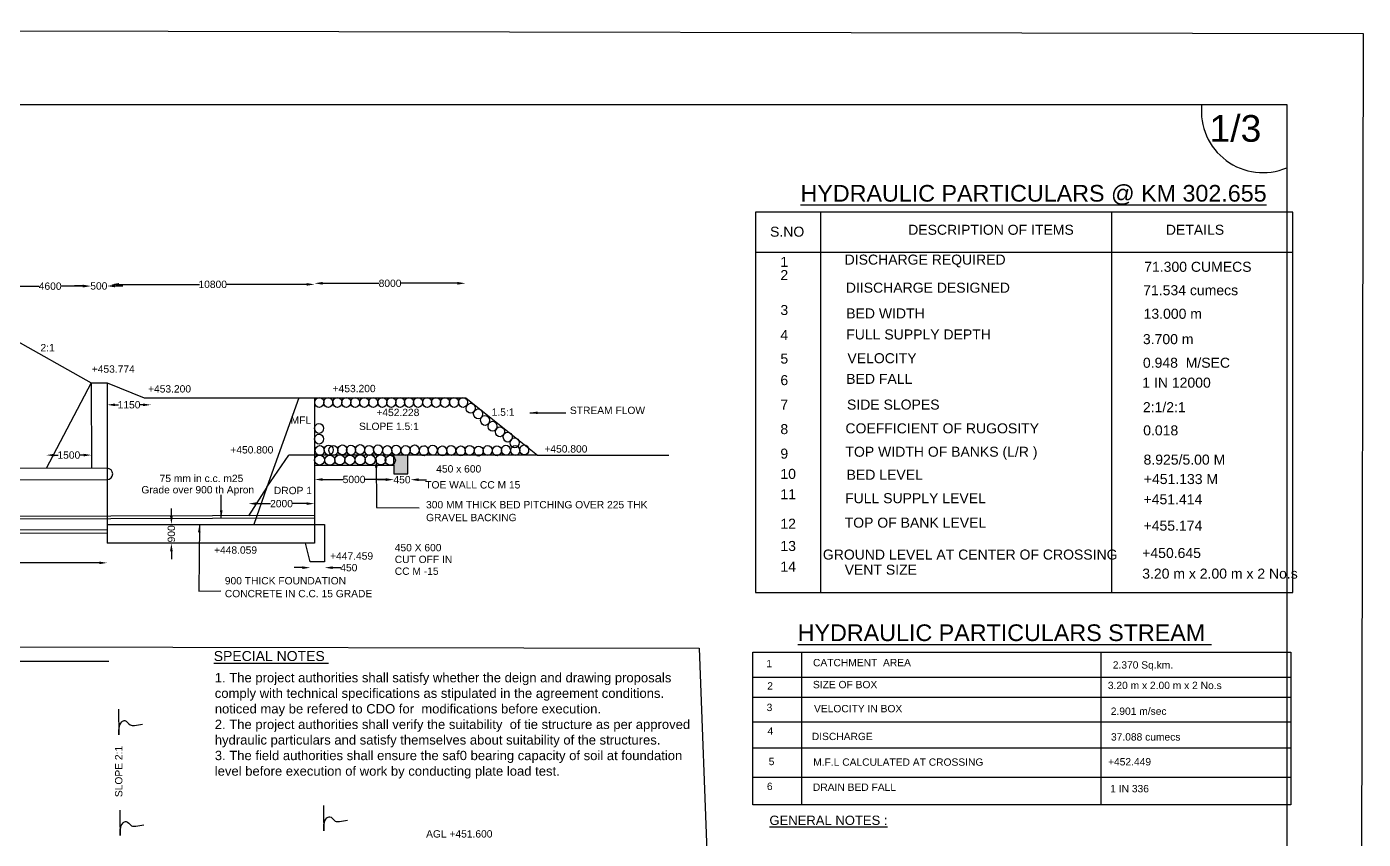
# Model space of a CAD drawing. Header units: millimetres. Extents: x -53233927 to -53208033, y 22136819 to 22151736.
# Drawn here: x -53218057 to -53208033, y 22145644 to 22151736 of the extents above; entities that cross this region are included whole.
import ezdxf

# ---------------------------------------------------------------- set-up
doc = ezdxf.new("R2010")
doc.units = ezdxf.units.MM
doc.header["$MEASUREMENT"] = 0
doc.header["$XCLIPFRAME"] = 0
doc.header["$PDMODE"] = 32
doc.header["$PDSIZE"] = 70
for name, color, linetype in [('DIMENSION', 7, 'Continuous'), ('DIMENSIONS', 7, 'Continuous'), ('DRAWING', 2, 'Continuous'), ('REF', 22, 'Continuous'), ('TEXT', 1, 'Continuous')]:
    doc.layers.add(name, color=color, linetype=linetype)
doc.styles.get("Standard").update_dxf_attribs({"font": 'arial.ttf', "height": 55})
doc.dimstyles.get("Standard").update_dxf_attribs({"dimtxt": 60, "dimasz": 60, "dimexe": 0.18, "dimexo": 0.0625, "dimgap": 0.09, "dimtad": 0, "dimdec": 0, "dimzin": 0, "dimdsep": 46, "dimtxsty": 'Standard', "dimcen": 0.09, "dimse1": 1, "dimse2": 1, "dimadec": 0, "dimazin": 0, "dimtfac": 1, "dimtdec": 0, "dimtofl": 0, "dimtmove": 0, "dimatfit": 3, "dimfxl": 1, "dimtolj": 1, "dimtzin": 0, "dimarcsym": 0})
picture_1 = doc.add_image_def('image1.jpg', size_in_pixel=(7168, 4116))

# ---------------------------------------------------------------- blocks, each defined once
blk = doc.blocks.new('*D63')
at = {"layer": 'Defpoints', "color": 0, "transparency": 16777216}
for p in [(-53218185, 22149782), (-53217577.5, 22149790.5), (-53217577.5, 22149782)]:
    blk.add_point(p, dxfattribs=at)
at = {"layer": 'DIMENSIONS', "color": 0, "lineweight": -2, "transparency": 16777216}
for p, q in [((-53218125, 22149790.5), (-53217964.47779, 22149790.5)), ((-53217637.5, 22149790.5), (-53217798.02221, 22149790.5))]:
    blk.add_line(p, q, dxfattribs=at)
at = {"layer": 'DIMENSIONS', "color": 0, "transparency": 16777216}
for points in [[(-53218125, 22149800.5), (-53218125, 22149780.5), (-53218185, 22149790.5)], [(-53217637.5, 22149800.5), (-53217637.5, 22149780.5), (-53217577.5, 22149790.5)]]:
    blk.add_solid(points, dxfattribs=at)
at = {"layer": 'DIMENSIONS', "color": 0, "transparency": 16777216, "insert": (-53217881.25, 22149790.5), "char_height": 55, "attachment_point": 5}
blk.add_mtext('\\A1;4600', dxfattribs=at)
blk = doc.blocks.new('*D64')
at = {"layer": 'Defpoints', "color": 0, "transparency": 16777216}
for p in [(-53217577.5, 22149790.5), (-53217455, 22149792), (-53217455, 22149792)]:
    blk.add_point(p, dxfattribs=at)
at = {"layer": 'DIMENSIONS', "color": 0, "lineweight": -2, "transparency": 16777216}
for p, q in [((-53217637.5, 22149792), (-53217697.5, 22149792)), ((-53217395, 22149792), (-53217335, 22149792))]:
    blk.add_line(p, q, dxfattribs=at)
at = {"layer": 'DIMENSIONS', "color": 0, "transparency": 16777216}
for points in [[(-53217637.5, 22149802), (-53217637.5, 22149782), (-53217577.5, 22149792)], [(-53217395, 22149802), (-53217395, 22149782), (-53217455, 22149792)]]:
    blk.add_solid(points, dxfattribs=at)
at = {"layer": 'DIMENSIONS', "color": 0, "transparency": 16777216, "insert": (-53217516.25, 22149792), "char_height": 55, "attachment_point": 5}
blk.add_mtext('\\A1;500', dxfattribs=at)
blk = doc.blocks.new('*D65')
at = {"layer": 'Defpoints', "color": 0, "transparency": 16777216}
for p in [(-53217425, 22149797), (-53215898, 22149804), (-53215898, 22149797)]:
    blk.add_point(p, dxfattribs=at)
at = {"layer": 'DIMENSIONS', "color": 0, "lineweight": -2, "transparency": 16777216}
for p, q in [((-53217365, 22149804), (-53216762, 22149804)), ((-53215958, 22149804), (-53216561, 22149804))]:
    blk.add_line(p, q, dxfattribs=at)
at = {"layer": 'DIMENSIONS', "color": 0, "transparency": 16777216}
for points in [[(-53217365, 22149814), (-53217365, 22149794), (-53217425, 22149804)], [(-53215958, 22149814), (-53215958, 22149794), (-53215898, 22149804)]]:
    blk.add_solid(points, dxfattribs=at)
at = {"layer": 'DIMENSIONS', "color": 0, "transparency": 16777216, "insert": (-53216662, 22149804), "char_height": 55, "attachment_point": 5}
blk.add_mtext('\\A1;10800', dxfattribs=at)
blk = doc.blocks.new('*D66')
at = {"layer": 'Defpoints', "color": 0, "transparency": 16777216}
for p in [(-53215898, 22149804), (-53214767, 22149812), (-53214767, 22149804)]:
    blk.add_point(p, dxfattribs=at)
at = {"layer": 'DIMENSIONS', "color": 0, "lineweight": -2, "transparency": 16777216}
for p, q in [((-53215838, 22149812), (-53215415, 22149812)), ((-53214827, 22149812), (-53215250, 22149812))]:
    blk.add_line(p, q, dxfattribs=at)
at = {"layer": 'DIMENSIONS', "color": 0, "transparency": 16777216}
for points in [[(-53215838, 22149822), (-53215838, 22149802), (-53215898, 22149812)], [(-53214827, 22149822), (-53214827, 22149802), (-53214767, 22149812)]]:
    blk.add_solid(points, dxfattribs=at)
at = {"layer": 'DIMENSIONS', "color": 0, "transparency": 16777216, "insert": (-53215332, 22149812), "char_height": 55, "attachment_point": 5}
blk.add_mtext('\\A1;8000', dxfattribs=at)
blk = doc.blocks.new('*D73')
at = {"layer": 'Defpoints', "color": 0, "transparency": 16777216}
for p in [(-53217571, 22148524), (-53217910, 22148424), (-53217571, 22148425)]:
    blk.add_point(p, dxfattribs=at)
at = {"layer": 'DIMENSIONS', "color": 0, "lineweight": -2, "transparency": 16777216}
for p, q in [((-53217850, 22148524), (-53217820, 22148524)), ((-53217631, 22148524), (-53217661, 22148524))]:
    blk.add_line(p, q, dxfattribs=at)
at = {"layer": 'DIMENSIONS', "color": 0, "transparency": 16777216}
for points in [[(-53217850, 22148534), (-53217850, 22148514), (-53217910, 22148524)], [(-53217631, 22148534), (-53217631, 22148514), (-53217571, 22148524)]]:
    blk.add_solid(points, dxfattribs=at)
at = {"layer": 'DIMENSIONS', "color": 0, "transparency": 16777216, "insert": (-53217741, 22148524), "char_height": 55, "attachment_point": 5}
blk.add_mtext('\\A1;1500', dxfattribs=at)
blk = doc.blocks.new('*D74')
at = {"layer": 'Defpoints', "color": 0, "transparency": 16777216}
for p in [(-53217454, 22148901), (-53217454, 22148888), (-53217125, 22148902.5)]:
    blk.add_point(p, dxfattribs=at)
at = {"layer": 'DIMENSIONS', "color": 0, "lineweight": -2, "transparency": 16777216}
for p, q in [((-53217394, 22148901), (-53217369.03236, 22148901)), ((-53217185, 22148901), (-53217209.96764, 22148901))]:
    blk.add_line(p, q, dxfattribs=at)
at = {"layer": 'DIMENSIONS', "color": 0, "transparency": 16777216}
for points in [[(-53217394, 22148911), (-53217394, 22148891), (-53217454, 22148901)], [(-53217185, 22148911), (-53217185, 22148891), (-53217125, 22148901)]]:
    blk.add_solid(points, dxfattribs=at)
at = {"layer": 'DIMENSIONS', "color": 0, "transparency": 16777216, "insert": (-53217289.5, 22148901), "char_height": 55, "attachment_point": 5}
blk.add_mtext('\\A1;1150', dxfattribs=at)
blk = doc.blocks.new('*D75')
at = {"layer": 'Defpoints', "color": 0, "transparency": 16777216}
for p in [(-53215898, 22148341), (-53215898, 22148319), (-53215306, 22148319)]:
    blk.add_point(p, dxfattribs=at)
at = {"layer": 'DIMENSIONS', "color": 0, "lineweight": -2, "transparency": 16777216}
for p, q in [((-53215838, 22148341), (-53215684, 22148341)), ((-53215366, 22148341), (-53215520, 22148341))]:
    blk.add_line(p, q, dxfattribs=at)
at = {"layer": 'DIMENSIONS', "color": 0, "transparency": 16777216}
for points in [[(-53215838, 22148351), (-53215838, 22148331), (-53215898, 22148341)], [(-53215366, 22148351), (-53215366, 22148331), (-53215306, 22148341)]]:
    blk.add_solid(points, dxfattribs=at)
at = {"layer": 'DIMENSIONS', "color": 0, "transparency": 16777216, "insert": (-53215602, 22148341), "char_height": 55, "attachment_point": 5}
blk.add_mtext('\\A1;5000', dxfattribs=at)
blk = doc.blocks.new('*D76')
at = {"layer": 'Defpoints', "color": 0, "transparency": 16777216}
for p in [(-53215306, 22148341), (-53215178.5, 22148341), (-53215178.5, 22148339.5)]:
    blk.add_point(p, dxfattribs=at)
at = {"layer": 'DIMENSIONS', "color": 0, "lineweight": -2, "transparency": 16777216}
for p, q in [((-53215366, 22148339.5), (-53215426, 22148339.5)), ((-53215118.5, 22148339.5), (-53215058.5, 22148339.5))]:
    blk.add_line(p, q, dxfattribs=at)
at = {"layer": 'DIMENSIONS', "color": 0, "transparency": 16777216}
for points in [[(-53215366, 22148349.5), (-53215366, 22148329.5), (-53215306, 22148339.5)], [(-53215118.5, 22148349.5), (-53215118.5, 22148329.5), (-53215178.5, 22148339.5)]]:
    blk.add_solid(points, dxfattribs=at)
at = {"layer": 'DIMENSIONS', "color": 0, "transparency": 16777216, "insert": (-53215242.25, 22148339.5), "char_height": 55, "attachment_point": 5}
blk.add_mtext('\\A1;450', dxfattribs=at)
blk = doc.blocks.new('*D77')
at = {"layer": 'Defpoints', "color": 0, "transparency": 16777216}
for p in [(-53216393, 22148160), (-53216393, 22148068), (-53215898, 22148070)]:
    blk.add_point(p, dxfattribs=at)
at = {"layer": 'DIMENSIONS', "color": 0, "lineweight": -2, "transparency": 16777216}
for p, q in [((-53216333, 22148160), (-53216228, 22148160)), ((-53215958, 22148160), (-53216063, 22148160))]:
    blk.add_line(p, q, dxfattribs=at)
at = {"layer": 'DIMENSIONS', "color": 0, "transparency": 16777216}
for points in [[(-53216333, 22148170), (-53216333, 22148150), (-53216393, 22148160)], [(-53215958, 22148170), (-53215958, 22148150), (-53215898, 22148160)]]:
    blk.add_solid(points, dxfattribs=at)
at = {"layer": 'DIMENSIONS', "color": 0, "transparency": 16777216, "insert": (-53216146, 22148160), "char_height": 55, "attachment_point": 5}
blk.add_mtext('\\A1;2000', dxfattribs=at)
blk = doc.blocks.new('*D78')
at = {"layer": 'Defpoints', "color": 0, "transparency": 16777216}
for p in [(-53217004.5, 22148004.5), (-53216972, 22148004.5), (-53217004.5, 22147863)]:
    blk.add_point(p, dxfattribs=at)
at = {"layer": 'DIMENSIONS', "color": 0, "lineweight": -2, "transparency": 16777216}
for p, q in [((-53216972, 22148064.5), (-53216972, 22148124.5)), ((-53216972, 22147803), (-53216972, 22147743))]:
    blk.add_line(p, q, dxfattribs=at)
at = {"layer": 'DIMENSIONS', "color": 0, "transparency": 16777216}
for points in [[(-53216982, 22148064.5), (-53216962, 22148064.5), (-53216972, 22148004.5)], [(-53216982, 22147803), (-53216962, 22147803), (-53216972, 22147863)]]:
    blk.add_solid(points, dxfattribs=at)
at = {"layer": 'DIMENSIONS', "color": 0, "transparency": 16777216, "insert": (-53216972, 22147933.75), "char_height": 55, "attachment_point": 5, "rotation": 90}
blk.add_mtext('\\A1;900', dxfattribs=at)
blk = doc.blocks.new('*D79')
at = {"layer": 'Defpoints', "color": 0, "transparency": 16777216}
for p in [(-53215930, 22147723), (-53215822, 22147723), (-53215822, 22147680)]:
    blk.add_point(p, dxfattribs=at)
at = {"layer": 'DIMENSIONS', "color": 0, "lineweight": -2, "transparency": 16777216}
for p, q in [((-53215990, 22147680), (-53216050, 22147680)), ((-53215762, 22147680), (-53215702, 22147680))]:
    blk.add_line(p, q, dxfattribs=at)
at = {"layer": 'DIMENSIONS', "color": 0, "transparency": 16777216}
for points in [[(-53215990, 22147690), (-53215990, 22147670), (-53215930, 22147680)], [(-53215762, 22147690), (-53215762, 22147670), (-53215822, 22147680)]]:
    blk.add_solid(points, dxfattribs=at)
at = {"layer": 'DIMENSIONS', "color": 0, "transparency": 16777216, "insert": (-53215641, 22147680), "char_height": 55, "attachment_point": 5}
blk.add_mtext('\\A1;450', dxfattribs=at)
blk = doc.blocks.new('*D97')
at = {"layer": 'Defpoints', "color": 0, "transparency": 16777216}
for p in [(-53227751, 22147716), (-53227751, 22147646), (-53217453, 22147643)]:
    blk.add_point(p, dxfattribs=at)
at = {"layer": 'DIMENSIONS', "color": 0, "lineweight": -2, "transparency": 16777216}
for p, q in [((-53227691, 22147716), (-53222706, 22147716)), ((-53217513, 22147716), (-53222498, 22147716))]:
    blk.add_line(p, q, dxfattribs=at)
at = {"layer": 'DIMENSIONS', "color": 0, "transparency": 16777216}
for points in [[(-53227691, 22147726), (-53227691, 22147706), (-53227751, 22147716)], [(-53217513, 22147726), (-53217513, 22147706), (-53217453, 22147716)]]:
    blk.add_solid(points, dxfattribs=at)
at = {"layer": 'DIMENSIONS', "color": 0, "transparency": 16777216, "insert": (-53222602, 22147716), "char_height": 55, "attachment_point": 5}
blk.add_mtext('\\A1;55525', dxfattribs=at)

msp = doc.modelspace()

# ---------------------------------------------------------------- hatches: boundary and pattern name
at = {"layer": 'DIMENSION'}
h = msp.add_hatch(dxfattribs=at)
h.set_pattern_fill('AR-CONC', color=0)
h.set_pattern_definition([(50, (0, 0), (7.172601826, -0.6275213498), [0.75, -8.25]), (355, (0, 0), (-1.3875133361, 7.521921337), [0.6, -6.6]), (100.45144446, (0.598, -0.052), (5.7850884673, 6.8943999097), [0.63740192, -7.01142112]), (46.1842, (0, 2), (10.6724133067, -1.6551928079), [1.125, -12.375]), (96.63563549, (0.889, 1.862), (9.3466194567, 9.7411860077), [0.95610342, -10.5171376]), (351.18416399, (0, 2), (9.3466194505, 9.7411860027), [0.9, -9.90000001]), (21, (1, 1.5), (5.9690705212, -4.02618890665), [0.75, -8.25]), (326, (1, 1.5), (2.4331533192, 7.2515004505), [0.6, -6.6]), (71.45144474, (1.4974, 1.1645), (8.4022237673, 3.2253115281), [0.6374019, -7.01142112]), (37.5, (0, 0), (0.12159855317, 3.32893853831), [0, -6.52, 0, -6.7, 0, -6.625]), (7.5, (0, 0), (2.63069537442, 3.94411711882), [0, -3.82, 0, -6.37, 0, -2.525]), (327.5, (-2.23, 0), (5.33822436172, -0.22554871734), [0, -2.5, 0, -7.8, 0, -10.35]), (317.5, (-3.23, 0), (5.83186169342, 1.00104982332), [0, -3.25, 0, -5.18, 0, -7.35])])
edge = h.paths.add_edge_path()
edge.add_line((-53215199.5, 22148524.5), (-53215201, 22148524.5))
edge.add_ellipse((-53215215, 22148558.8), major_axis=(1.4, -37.5), ratio=0.8923502, start_angle=333.85144, end_angle=382.33446, ccw=False)
edge.add_line((-53215228.5, 22148524.5), (-53215281.4, 22148524.5))
edge.add_ellipse((-53215286, 22148561.8), major_axis=(1.4, -37.5), ratio=0.8923502, start_angle=350.7016, end_angle=365.4843, ccw=False)
edge.add_line((-53215287.2, 22148524.2), (-53215303.5, 22148524.2))
edge.add_line((-53215303.5, 22148524.2), (-53215303.5, 22148511.9))
edge.add_ellipse((-53215330, 22148485), major_axis=(-38, 0), ratio=0.9868421, start_angle=134.21625, end_angle=225.78375, ccw=False)
edge.add_line((-53215303.5, 22148458.1), (-53215303.5, 22148448.5))
edge.add_line((-53215303.5, 22148448.5), (-53215303.5, 22148383.5))
edge.add_line((-53215303.5, 22148383.5), (-53215199.5, 22148383.5))
edge.add_line((-53215199.5, 22148383.5), (-53215199.5, 22148524.5))

# ---------------------------------------------------------------- linework, layer by layer
at = {"layer": 'DIMENSION', "color": 0}
for points in [[(-53208607, 22137171), (-53233735, 22137171), (-53233735, 22151151.5), (-53208607, 22151151.5)], [(-53212610.5, 22147046.5), (-53208575.5, 22147046.5), (-53208575.5, 22145903), (-53212610.5, 22145903)]]:
    msp.add_lwpolyline(points, close=True, dxfattribs=at)
for points in [[(-53212245, 22147046.5), (-53212245, 22145903)], [(-53210001.5, 22147046.5), (-53210001.5, 22145903)], [(-53212610.5, 22146860), (-53208575.5, 22146860)], [(-53212610.5, 22146710), (-53208575.5, 22146710)], [(-53212610.5, 22146523.5), (-53208575.5, 22146523.5)], [(-53212610.5, 22146330), (-53208575.5, 22146330)], [(-53212610.5, 22146109), (-53208575.5, 22146109)]]:
    msp.add_lwpolyline(points, dxfattribs=at)
msp.add_arc((-53208785.4, 22151103.8), 462.1, 174.07344, 292.70579, dxfattribs=at)
for centre, major_axis, ratio in [((-53215862.5, 22148919.2), (1.4, -37.5), 0.8923502), ((-53215795.5, 22148919.2), (1.4, -37.5), 0.8923502), ((-53215727, 22148919.2), (1.4, -37.5), 0.8923502), ((-53215660, 22148919.2), (1.4, -37.5), 0.8923502), ((-53215593.5, 22148919.2), (1.4, -37.5), 0.8923502), ((-53215525, 22148919.2), (1.4, -37.5), 0.8923502), ((-53215458, 22148919.2), (1.4, -37.5), 0.8923502), ((-53215389.5, 22148919.2), (1.4, -37.5), 0.8923502), ((-53215322.5, 22148919.2), (1.4, -37.5), 0.8923502), ((-53215256, 22148919.2), (1.4, -37.5), 0.8923502), ((-53215189, 22148919.2), (1.4, -37.5), 0.8923502), ((-53215122, 22148919.2), (1.4, -37.5), 0.8923502), ((-53215053.5, 22148919.2), (1.4, -37.5), 0.8923502), ((-53214986.5, 22148919.2), (1.4, -37.5), 0.8923502), ((-53214920, 22148919.2), (1.4, -37.5), 0.8923502), ((-53214851.5, 22148919.2), (1.4, -37.5), 0.8923502), ((-53214784.5, 22148919.2), (1.4, -37.5), 0.8923502), ((-53214727.5, 22148875.2), (1.4, -37.5), 0.8923502), ((-53214671.5, 22148832.8), (1.4, -37.5), 0.8923502), ((-53214619, 22148783.8), (1.4, -37.5), 0.8923502), ((-53215864, 22148723.8), (1.4, -37.5), 0.8923502), ((-53214563.5, 22148739.8), (1.4, -37.5), 0.8923502), ((-53214507.5, 22148699.2), (1.4, -37.5), 0.8923502), ((-53215864, 22148643.8), (1.4, -37.5), 0.8923502), ((-53214449.5, 22148659.2), (1.4, -37.5), 0.8923502), ((-53214397.5, 22148616.2), (1.4, -37.5), 0.8923502), ((-53215860.5, 22148487), (-38, 0), 0.9868421), ((-53215859, 22148557.8), (1.4, -37.5), 0.8923502), ((-53215792, 22148561.8), (1.4, -37.5), 0.8923502), ((-53215784, 22148485.5), (-38, 0), 0.9868421), ((-53215757, 22148558.8), (1.4, -37.5), 0.8923502), ((-53215708.5, 22148488), (-38, 0), 0.9868421), ((-53215690, 22148562.8), (1.4, -37.5), 0.8923502), ((-53215633, 22148487), (-38, 0), 0.9868421), ((-53215624.5, 22148561.2), (1.4, -37.5), 0.8923502), ((-53215556.5, 22148488.5), (-38, 0), 0.9868421), ((-53215557.5, 22148565.2), (1.4, -37.5), 0.8923502), ((-53215488.5, 22148559.2), (1.4, -37.5), 0.8923502), ((-53215480.5, 22148488), (-38, 0), 0.9868421), ((-53215421.5, 22148563.2), (1.4, -37.5), 0.8923502), ((-53215401.5, 22148488.5), (-38, 0), 0.9868421), ((-53215353, 22148557.8), (1.4, -37.5), 0.8923502), ((-53215330, 22148485), (-38, 0), 0.9868421), ((-53215286, 22148561.8), (1.4, -37.5), 0.8923502), ((-53215215, 22148558.8), (1.4, -37.5), 0.8923502), ((-53215148, 22148562.8), (1.4, -37.5), 0.8923502), ((-53215078.5, 22148557.2), (1.4, -37.5), 0.8923502), ((-53215011.5, 22148561.2), (1.4, -37.5), 0.8923502), ((-53214940.5, 22148555.2), (1.4, -37.5), 0.8923502), ((-53214873.5, 22148559.2), (1.4, -37.5), 0.8923502), ((-53214802, 22148555.2), (1.4, -37.5), 0.8923502), ((-53214735, 22148559.2), (1.4, -37.5), 0.8923502), ((-53214667, 22148554.2), (1.4, -37.5), 0.8923502), ((-53214600, 22148558.2), (1.4, -37.5), 0.8923502), ((-53214530, 22148556.8), (1.4, -37.5), 0.8923502), ((-53214463, 22148560.8), (1.4, -37.5), 0.8923502), ((-53214393, 22148558.8), (1.4, -37.5), 0.8923502), ((-53214326, 22148562.8), (1.4, -37.5), 0.8923502)]:
    msp.add_ellipse(centre, major_axis=major_axis, ratio=ratio, dxfattribs=at)
for points in [[(-53217368.9, 22146618.4), (-53217366.4, 22146432.9), (-53217342.9, 22146523.9), (-53217321.4, 22146533.4), (-53217281.4, 22146500.9), (-53217248.9, 22146497.4), (-53217188.9, 22146507.4)], [(-53217359.4, 22145862.4), (-53217356.9, 22145676.9), (-53217333.4, 22145767.9), (-53217311.9, 22145777.4), (-53217271.9, 22145744.9), (-53217239.4, 22145741.4), (-53217179.4, 22145751.4)], [(-53215831.9, 22145897.9), (-53215829.4, 22145712.4), (-53215805.9, 22145803.4), (-53215784.4, 22145812.9), (-53215744.4, 22145780.4), (-53215711.9, 22145776.9), (-53215651.9, 22145786.9)]]:
    msp.add_spline(points, degree=3, dxfattribs=at)
at = {"layer": 'DRAWING', "color": 0}
for points in [[(-53229960, 22147943.5), (-53227763.5, 22147943.5), (-53227763.5, 22148961), (-53227644.5, 22148961), (-53226586, 22149432), (-53225369.5, 22149432), (-53225175, 22149557.5), (-53224949.5, 22149557.5), (-53224704.5, 22149419.5), (-53223234.5, 22148432.5), (-53220818, 22148432.5), (-53219356.5, 22149414.5), (-53219100, 22149541.5), (-53218880, 22149541.5), (-53218693, 22149411.5), (-53218186, 22149411.5), (-53217573.5, 22149065), (-53217453.5, 22149065), (-53217175, 22148952.5), (-53214764.5, 22148952.5), (-53214225, 22148524.5), (-53213241.5, 22148524.5)], [(-53217573, 22149064.7), (-53217910, 22148424.2)], [(-53217573, 22149065), (-53217571.2, 22148425.2)], [(-53217454, 22149065), (-53217454, 22147863)], [(-53215898, 22148952.5), (-53215898, 22147863), (-53217454, 22147863)], [(-53216015.5, 22148952.5), (-53216255, 22148283.5), (-53216090.5, 22148524.5)], [(-53214225, 22148524.5), (-53215898, 22148524.5), (-53216090.5, 22148524.5)], [(-53215898, 22148448.5), (-53215303.5, 22148448.5), (-53215303.5, 22148524.5)], [(-53215303.5, 22148448.5), (-53215303.5, 22148383.5), (-53215199.5, 22148383.5), (-53215199.5, 22148524.5)], [(-53216255, 22148283.5), (-53216393.5, 22148068.4)], [(-53216255, 22148283.5), (-53216354, 22148004.5)], [(-53215898, 22148070), (-53222014, 22148050.5)], [(-53215898, 22148051), (-53222014, 22148031.5)], [(-53217454, 22147962.5), (-53222014, 22147948)], [(-53217454, 22147938), (-53222014, 22147923.5)], [(-53217454, 22148004.5), (-53215898, 22148004.5)], [(-53215898, 22148004.5), (-53215822.5, 22148004.5), (-53215822.5, 22147723), (-53215930.5, 22147723), (-53215965.5, 22147863)], [(-53226570.7, 22146986.5), (-53225318.2, 22146986.5), (-53225285.2, 22147044), (-53225285.2, 22146922), (-53225250.7, 22146979.5), (-53220054.2, 22146979.5), (-53220028.7, 22147033.5), (-53220028.7, 22146911.5), (-53220004.7, 22146979.5), (-53217441.2, 22146979.5)]]:
    msp.add_lwpolyline(points, dxfattribs=at)
msp.add_lwpolyline([(-53224935.5, 22149434), (-53224935.5, 22149398.5), (-53224709.5, 22149398.5), (-53223245.5, 22148409), (-53227763.5, 22148430, 1.0046589), (-53227763.5, 22148346), (-53220452, 22148332), (-53217454, 22148340.5, 0.9971688), (-53217454, 22148425.5), (-53223245.5, 22148409)], format="xyb", dxfattribs=at)
at = {"layer": 'TEXT', "color": 0}
msp.add_lwpolyline([(-53208562.3, 22150345.5), (-53212590.5, 22150345.5), (-53212590.5, 22147494.5), (-53208562.3, 22147494.5)], close=True, dxfattribs=at)
for points in [[(-53212101.6, 22147494.5), (-53212101.6, 22150345.5)], [(-53209921.2, 22150345.5), (-53209921.2, 22147494.5)], [(-53212590.5, 22150045.3), (-53208562.3, 22150045.3)]]:
    msp.add_lwpolyline(points, dxfattribs=at)

# ---------------------------------------------------------------- texts
at = {"layer": 'DIMENSION', "color": 0}
for s, height, p in [('1/3', 200, (-53209186, 22150873.5)), ('%%UHYDRAULIC PARTICULARS @ KM 302.655', 125, (-53212253.5, 22150424.5)), ('MFL ', 55, (-53216077.9, 22148759.1)), ('%%UHYDRAULIC PARTICULARS STREAM ', 125, (-53212274.7, 22147129.8)), ('%%USPECIAL NOTES ', 75, (-53216654.4, 22146980)), ('1', 55, (-53212509.8, 22146933.9)), ('CATCHMENT  AREA ', 55, (-53212159.8, 22146940.6)), ('2.370 Sq.km.', 55, (-53209911.6, 22146923.2)), ('2', 55, (-53212503.3, 22146766)), ('SIZE OF BOX ', 55, (-53212160.4, 22146776)), ('3.20 m x 2.00 m x 2 No.s ', 55, (-53209948.6, 22146769.7)), ('3', 55, (-53212507.7, 22146604.7)), ('VELOCITY IN BOX ', 55, (-53212152.2, 22146595.6)), ('2.901 m/sec', 55, (-53209926.7, 22146576.4)), ('4', 55, (-53212501.1, 22146428.1)), ('DISCHARGE ', 55, (-53212168.7, 22146387.2)), ('37.088 cumecs ', 55, (-53209925.3, 22146383.7)), ('5', 55, (-53212492.4, 22146199.2)), ('M.F.L CALCULATED AT CROSSING ', 55, (-53212158.3, 22146194.8)), ('+452.449', 55, (-53209947.2, 22146197.2)), ('6', 55, (-53212505.5, 22146012.8)), ('DRAIN BED FALL ', 55, (-53212160.5, 22146006.7)), ('1 IN 336', 55, (-53209930.8, 22145995.7)), ('%%UGENERAL NOTES :', 70, (-53212486.7, 22145750.8))]:
    msp.add_text(s, height=height, dxfattribs=at).set_placement(p)
at = {"layer": 'DIMENSION', "color": 0, "insert": (-53216646.5, 22146890.3), "char_height": 70, "width": 3593.947, "attachment_point": 1}
msp.add_mtext('1. The project authorities shall satisfy whether the deign and drawing proposals  comply with technical specifications as stipulated in the agreement conditions.  noticed may be refered to CDO for  modifications before execution. \\P2. The project authorities shall verify the suitability  of tie structure as per approved hydraulic particulars and satisfy themselves about suitability of the structures. \\P3. The field authorities shall ensure the saf0 bearing capacity of soil at foundation level before execution of work by conducting plate load test. ', dxfattribs=at)
at = {"layer": 'TEXT', "color": 0}
for s, height, p in [('S.NO', 75.13, (-53212482, 22150161.5)), ('DESCRIPTION OF ITEMS ', 75.134, (-53211446, 22150175.9)), ('DETAILS ', 75.13, (-53209513.6, 22150175.9)), ('DISCHARGE REQUIRED ', 75.134, (-53211922.4, 22149952.2)), ('1', 75.1, (-53212404.4, 22149935.3)), ('71.300 CUMECS ', 75.134, (-53209675.8, 22149898.2)), ('2', 75.1, (-53212404.4, 22149836.1)), ('DIISCHARGE DESIGNED ', 75.134, (-53211913.6, 22149741.7)), ('71.534 cumecs', 75.134, (-53209683.3, 22149722.8)), ('3', 75.1, (-53212404.4, 22149574.3)), ('BED WIDTH ', 75.13, (-53211910.7, 22149548.8)), ('13.000 m', 75.13, (-53209680.4, 22149546.2)), ('4', 75.1, (-53212404.4, 22149387.6)), ('FULL SUPPLY DEPTH', 75.134, (-53211910.7, 22149391.1)), ('3.700 m', 75.13, (-53209685.5, 22149356)), ('2:1', 55, (-53217953.7, 22149302.1)), ('5', 75.1, (-53212404.4, 22149210.2)), ('VELOCITY', 75.13, (-53211901.9, 22149212.9)), ('0.948  M/SEC', 75.134, (-53209685.5, 22149178.9)), ('+453.774', 55, (-53217569.1, 22149141.7)), ('6', 75.1, (-53212404.4, 22149048.5)), ('BED FALL', 75.13, (-53211910.7, 22149058.1)), ('+453.200', 55, (-53217147.1, 22148993.1)), ('+453.200', 55, (-53215762.8, 22148995.7)), ('1 IN 12000', 75.13, (-53209690.2, 22149029.8)), ('7', 75.1, (-53212404.4, 22148864.9)), ('SIDE SLOPES', 75.134, (-53211904.8, 22148865.2)), ('2:1/2:1', 75.13, (-53209685.5, 22148845.8)), ('+452.228', 55, (-53215434.7, 22148816.4)), ('1.5:1', 55, (-53214569.8, 22148818.7)), ('STREAM FLOW', 55, (-53213983, 22148832.1)), ('SLOPE 1.5:1', 55, (-53215565, 22148712)), ('8', 75.1, (-53212404.4, 22148681.3)), ('COEFFICIENT OF RUGOSITY', 75.134, (-53211916.6, 22148687)), ('0.018', 75.13, (-53209683.2, 22148672)), ('+450.800', 55, (-53216529.9, 22148536.1)), ('+450.800', 55, (-53214174.5, 22148543)), ('9', 75.1, (-53212404.4, 22148497.7)), ('TOP WIDTH OF BANKS (L/R ) ', 75.134, (-53211916.6, 22148511.7)), ('8.925/5.00 M', 75.134, (-53209680.8, 22148452.5)), ('450 x 600', 55, (-53214985.6, 22148393.3)), ('10', 75.13, (-53212404.4, 22148345.4)), ('BED LEVEL ', 75.13, (-53211907.8, 22148339.3)), ('75 mm in c.c. m25', 55, (-53217060.2, 22148321.9)), ('TOE WALL CC M 15 ', 55, (-53215067.9, 22148273.7)), ('+451.133 M', 75.13, (-53209678.9, 22148306.9)), ('Grade over 900 th Apron', 55, (-53217197.2, 22148236.7)), ('DROP 1', 55, (-53216203.5, 22148231.1)), ('11', 75.13, (-53212404.4, 22148193.1)), ('FULL SUPPLY LEVEL ', 75.134, (-53211919.5, 22148163.4)), ('+451.414', 75.13, (-53209680.8, 22148155.2)), ('300 MM THICK BED PITCHING OVER 225 THK', 55, (-53215061.9, 22148124.7)), ('GRAVEL BACKING', 55, (-53215061.9, 22148028.4)), ('12', 75.13, (-53212404.4, 22147971.9)), ('TOP OF BANK LEVEL', 75.134, (-53211922.4, 22147979.9)), ('+455.174', 75.13, (-53209680.8, 22147957)), ('+448.059', 55, (-53216652.1, 22147784.6)), ('450 X 600', 55, (-53215296.7, 22147803)), ('13', 75.13, (-53212404.4, 22147805.1)), ('GROUND LEVEL AT CENTER OF CROSSING ', 75.134, (-53212086, 22147740.7)), ('+450.645', 75.13, (-53209690.8, 22147752.5)), ('+447.459', 55, (-53215781.8, 22147740.1)), ('CUT OFF IN ', 55, (-53215296.7, 22147714.6)), ('14', 75.13, (-53212404.4, 22147650.5)), ('CC M -15', 55, (-53215296.7, 22147626.2)), ('VENT SIZE ', 75.13, (-53211922.4, 22147627.4)), ('3.20 m x 2.00 m x 2 No.s', 75.134, (-53209690.8, 22147597.9)), ('900 THICK FOUNDATION', 55, (-53216571.2, 22147554.5)), ('CONCRETE IN C.C. 15 GRADE', 55, (-53216571.2, 22147458.1)), ('AGL +451.600 ', 55, (-53215061.6, 22145656.5))]:
    msp.add_text(s, height=height, dxfattribs=at).set_placement(p)
msp.add_text('SLOPE 2:1', height=55, rotation=90, dxfattribs=at).set_placement((-53217339.6, 22145959.5))

# ---------------------------------------------------------------- dimensions: what is measured, and where the dimension line sits
at = {"layer": 'DIMENSIONS', "color": 0}
for base, p1, p2, text, picture, middle in [((-53217577.5, 22149790.5), (-53218185, 22149782), (-53217577.5, 22149782), '4600', '*D63', (-53217881.2, 22149790.5)), ((-53217455, 22149792), (-53217577.5, 22149790.5), (-53217455, 22149792), '500', '*D64', (-53217516.2, 22149792)), ((-53215898, 22149804), (-53217425, 22149797), (-53215898, 22149797), '10800', '*D65', (-53216661.5, 22149804)), ((-53214767, 22149812), (-53215898, 22149804), (-53214767, 22149804), '8000', '*D66', (-53215332.5, 22149812)), ((-53217454, 22148901), (-53217125, 22148902.5), (-53217454, 22148888), '1150', '*D74', (-53217289.5, 22148901)), ((-53217571.2, 22148524), (-53217910, 22148424.2), (-53217571.2, 22148425.2), '1500', '*D73', (-53217740.6, 22148524)), ((-53215898, 22148341), (-53215306, 22148319), (-53215898, 22148319), '5000', '*D75', (-53215602, 22148341)), ((-53215178.5, 22148339.5), (-53215306, 22148341), (-53215178.5, 22148341), '450', '*D76', (-53215242.2, 22148339.5)), ((-53216393.5, 22148160.5), (-53215898, 22148070), (-53216393.5, 22148068.4), '2000', '*D77', (-53216145.7, 22148160.5)), ((-53227751, 22147716), (-53217453, 22147643), (-53227751, 22147646), '55525', '*D97', (-53222602, 22147716)), ((-53215822.5, 22147680), (-53215930.5, 22147723), (-53215822.5, 22147723), '450', '*D79', (-53215640.6, 22147680))]:
    dim = msp.add_linear_dim(base=base, p1=p1, p2=p2, text=text, dimstyle='Standard', dxfattribs=at)
    dim.commit()
    dim.dimension.update_dxf_attribs({"geometry": picture, "text_midpoint": middle})
dim = msp.add_linear_dim(base=(-53216972, 22148004.5), p1=(-53217004.5, 22147863), p2=(-53217004.5, 22148004.5), angle=90, text='900', dimstyle='Standard', dxfattribs=at)
dim.commit()
dim.dimension.update_dxf_attribs({"geometry": '*D78', "text_midpoint": (-53216972, 22147933.8)})

# ---------------------------------------------------------------- pictures from other files: only their frames are drawn
at = {"layer": 'REF', "color": 0}
image = msp.add_image(picture_1, insert=(-53233926.9, 22136883.6), size_in_units=(25865, 14852.1), rotation=-0.11194, dxfattribs=dict(at, brightness=40, fade=30))
image.dxf.flags = 7
image = msp.add_image(picture_1, insert=(-53233926.9, 22136883.6), size_in_units=(25865, 14852.1), rotation=-0.17428, dxfattribs=dict(at, brightness=40, fade=30))
image.set_boundary_path([(-0.5, 1252.77), (3105.754, 1275.713), (5786.453, 1272.963), (5845.33, 2680.065), (5845.33, 4115.5), (-0.5, 4115.5), (-0.5, 1252.77)])

# ---------------------------------------------------------------- leaders
at = {"layer": 'DIMENSION', "color": 0}
for points in [[(-53214284.5, 22148841.5), (-53214014.5, 22148840)], [(-53215435.5, 22148491), (-53215433, 22148131.5), (-53215113.5, 22148129)], [(-53216598.5, 22148048.8), (-53216598, 22148225.5)], [(-53216762, 22148004.5), (-53216766, 22147505), (-53216601.5, 22147506.5)]]:
    msp.add_leader(points, dimstyle='Standard', override={"dimgap": 0.09, "dimtad": 0}, dxfattribs=at)

doc.saveas('drawing.dxf')
